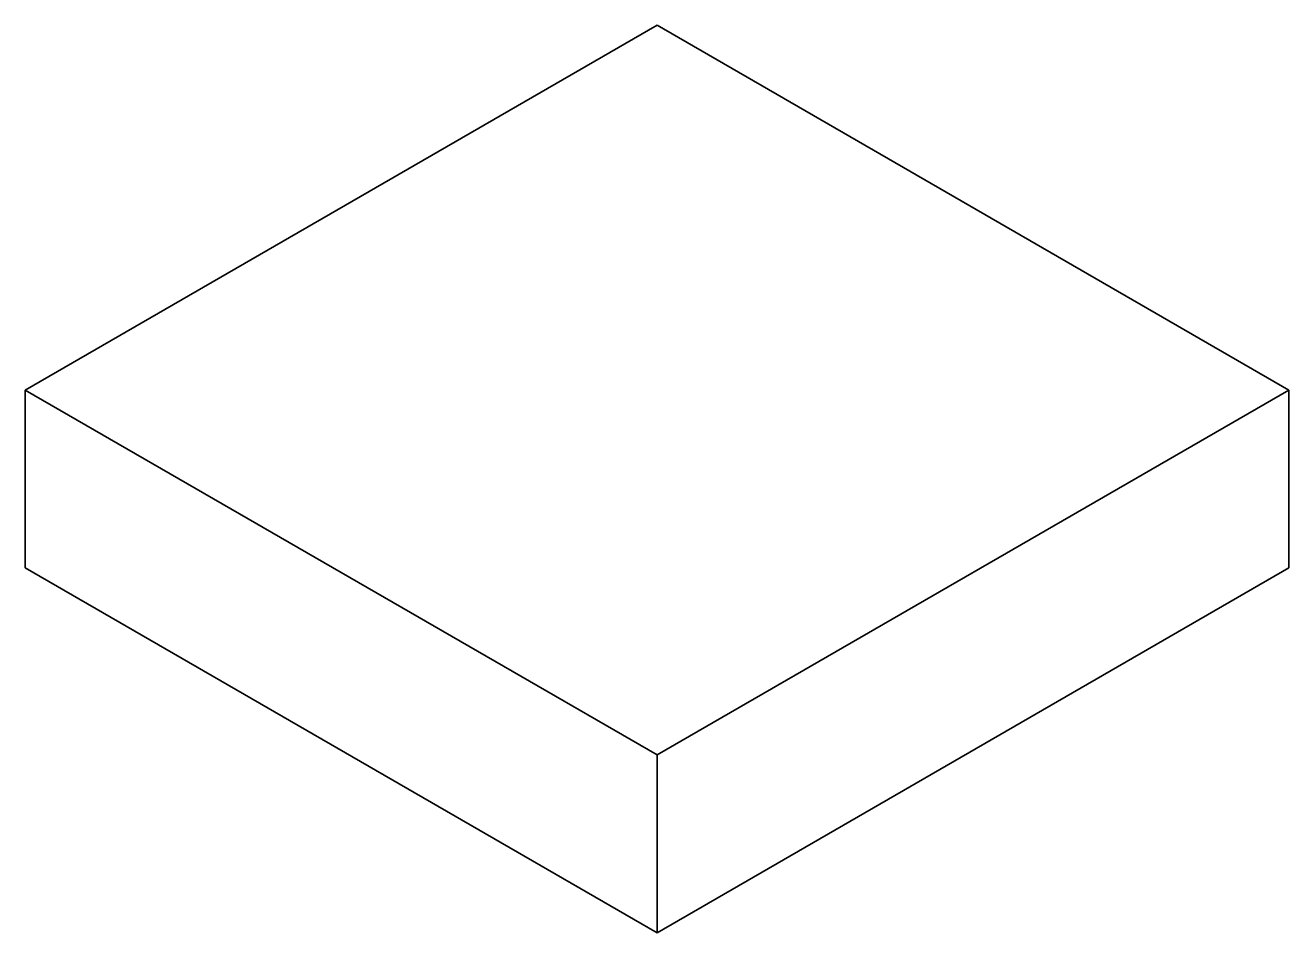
# Model space of a CAD drawing. Extents: x 342 to 941, y 168 to 756.
# Drawn here: x 748.4 to 806.4, y 632.5 to 674.1 of the extents above; entities that cross this region are included whole.
import ezdxf

# ---------------------------------------------------------------- set-up
doc = ezdxf.new("R2010")
doc.units = 0

msp = doc.modelspace()

# ---------------------------------------------------------------- linework, layer by layer
at = {"color": 7, "lineweight": 35}
for p, q in [((777.395, 674.105), (748.403, 657.366)), ((777.395, 674.105), (806.386, 657.366)), ((777.395, 640.628), (748.403, 657.366)), ((777.395, 640.628), (806.386, 657.366)), ((777.395, 632.463), (748.403, 649.202)), ((777.395, 632.463), (806.386, 649.202))]:
    msp.add_line(p, q, dxfattribs=at)
at = {"color": 7, "lineweight": 35, "ltscale": 0.204123}
for p, q in [((748.403, 657.366), (748.403, 649.202)), ((806.386, 657.366), (806.386, 649.202))]:
    msp.add_line(p, q, dxfattribs=at)
at = {"color": 7, "lineweight": 35, "ltscale": 0.204124}
msp.add_line((777.395, 640.628), (777.395, 632.463), dxfattribs=at)

doc.saveas('drawing.dxf')
